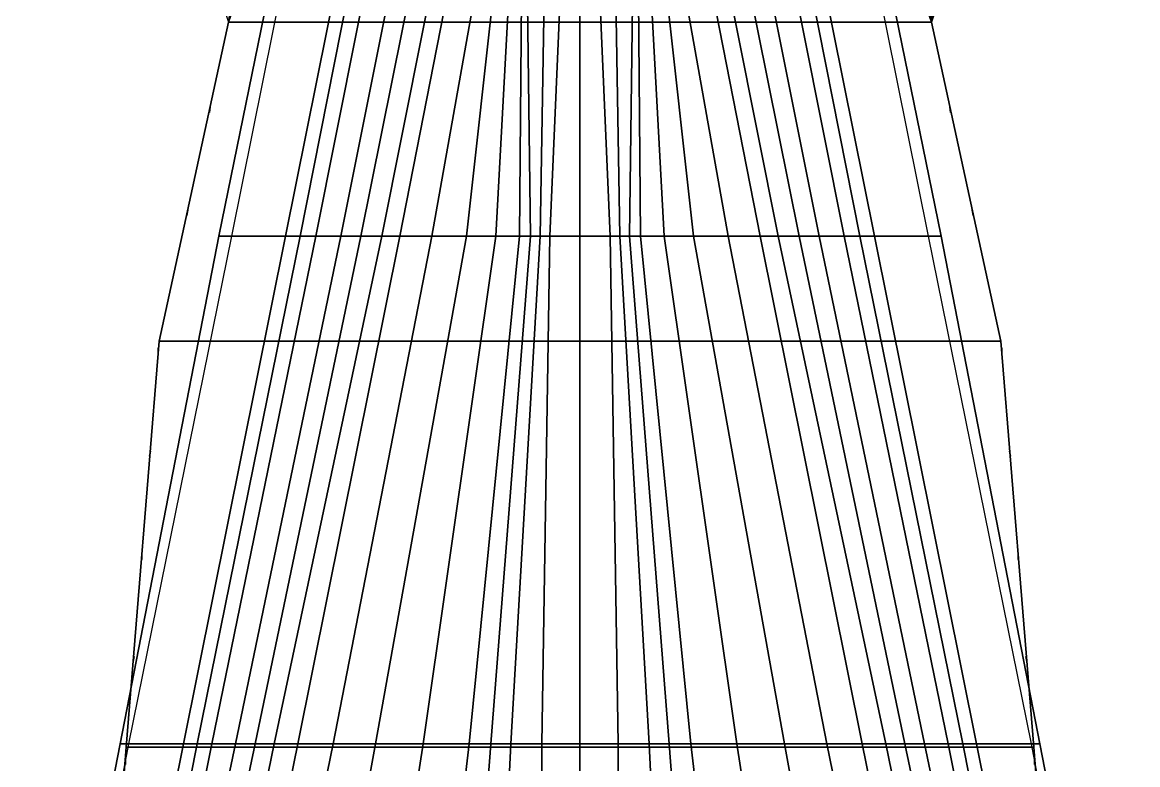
# Model space of a CAD drawing. Header units: millimetres. Extents: x -15 to 15, y -108 to 101.
# Drawn here: x -6.44 to 6.44, y 72.78 to 81.35 of the extents above; entities that cross this region are included whole.
import ezdxf

# ---------------------------------------------------------------- set-up
doc = ezdxf.new("R2010")
doc.units = ezdxf.units.MM
for name, color, linetype in [('citadelle', 3, 'Continuous'), ('railings', 6, 'Continuous'), ('railings_mirrored', 6, 'Continuous')]:
    doc.layers.add(name, color=color, linetype=linetype)

msp = doc.modelspace()

# ---------------------------------------------------------------- linework, layer by layer
for points in [[(-2.95, 84.85, 1.9), (-2.2, 84.85, -2.09), (-3.4, 78.88, -2.09), (-4.17, 78.88, 1.9)], [(-2.82, 84.85, 1.9), (-2.95, 84.85, 1.9), (-4.17, 78.88, 1.9), (-4.02, 78.88, 1.9)], [(-3.05, 84.85, 3.21), (-2.91, 84.85, 2.54), (-4.06, 81.35, 1.9), (-4.06, 81.35, 3.245)], [(-3.75, 84.85, 4.88), (-3.5, 84.85, 4.44), (-4.06, 81.35, 4.59), (-3.75, 82.51, 4.88)], [(-3.5, 84.85, 4.44), (-3.32, 84.85, 4.01), (-4.06, 81.35, 4.59)], [(-3.32, 84.85, 4.01), (-3.05, 84.85, 3.21), (-4.06, 81.35, 3.245), (-4.06, 81.35, 4.59)], [(-2.91, 84.85, 2.54), (-2.82, 84.85, 1.9), (-4.06, 81.35, 1.9)], [(-2.2, 84.85, -2.09), (-2.05, 84.85, -3.04), (-3.23, 78.88, -3.04), (-3.4, 78.88, -2.09)], [(-2.05, 84.85, -3.04), (-1.86, 84.85, -3.26), (-3.05, 78.88, -3.26), (-3.23, 78.88, -3.04)], [(-1.86, 84.85, -3.26), (-1.57, 84.85, -4.64), (-2.76, 78.88, -4.64), (-3.05, 78.88, -3.26)], [(-1.57, 84.85, -4.64), (-1.33, 84.85, -5.55), (-2.53, 78.88, -5.55), (-2.76, 78.88, -4.64)], [(-1.33, 84.85, -5.55), (-1.1, 84.85, -6.29), (-2.29, 78.88, -6.29), (-2.53, 78.88, -5.55)], [(-1.1, 84.85, -6.29), (-0.91, 84.85, -6.87), (-2.08, 78.88, -6.87), (-2.29, 78.88, -6.29)], [(-0.91, 84.85, -6.87), (-0.65, 84.85, -7.58), (-1.71, 78.88, -7.58), (-2.08, 78.88, -6.87)], [(-0.65, 84.85, -7.58), (-0.65, 84.85, -7.58), (-1.31, 78.88, -8.23), (-1.71, 78.88, -7.58)], [(-0.65, 84.85, -7.58), (-0.65, 84.85, -7.58), (-0.97, 78.88, -8.76), (-1.31, 78.88, -8.23)], [(-0.65, 84.85, -7.58), (-0.65, 84.85, -7.58), (-0.7, 78.88, -9.13), (-0.97, 78.88, -8.76)], [(-0.65, 84.85, -7.58), (-0.65, 84.85, -7.58), (-0.57, 78.88, -9.3), (-0.7, 78.88, -9.13)], [(-0.65, 84.85, -7.58), (-0.36, 84.85, -8.23), (-0.46, 78.88, -9.42), (-0.57, 78.88, -9.3)], [(-0.36, 84.85, -8.23), (-0.09, 84.85, -8.89), (-0.35, 78.88, -9.51), (-0.46, 78.88, -9.42)], [(-0.09, 84.85, -8.89), (0, 84.85, -8.89), (0, 78.88, -9.55), (-0.35, 78.88, -9.51)], [(0.35, 78.88, -9.51), (0, 78.88, -9.55), (0, 84.85, -8.89), (0.09, 84.85, -8.89)], [(0.46, 78.88, -9.42), (0.35, 78.88, -9.51), (0.09, 84.85, -8.89), (0.36, 84.85, -8.23)], [(0.57, 78.88, -9.3), (0.46, 78.88, -9.42), (0.36, 84.85, -8.23), (0.65, 84.85, -7.58)], [(0.7, 78.88, -9.13), (0.57, 78.88, -9.3), (0.65, 84.85, -7.58)], [(2.08, 78.88, -6.87), (1.71, 78.88, -7.58), (0.65, 84.85, -7.58), (0.91, 84.85, -6.87)], [(1.71, 78.88, -7.58), (1.31, 78.88, -8.23), (0.65, 84.85, -7.58)], [(1.31, 78.88, -8.23), (0.97, 78.88, -8.76), (0.65, 84.85, -7.58)], [(0.97, 78.88, -8.76), (0.7, 78.88, -9.13), (0.65, 84.85, -7.58)], [(2.29, 78.88, -6.29), (2.08, 78.88, -6.87), (0.91, 84.85, -6.87), (1.1, 84.85, -6.29)], [(2.53, 78.88, -5.55), (2.29, 78.88, -6.29), (1.1, 84.85, -6.29), (1.33, 84.85, -5.55)], [(2.76, 78.88, -4.64), (2.53, 78.88, -5.55), (1.33, 84.85, -5.55), (1.57, 84.85, -4.64)], [(3.05, 78.88, -3.26), (2.76, 78.88, -4.64), (1.57, 84.85, -4.64), (1.86, 84.85, -3.26)], [(3.23, 78.88, -3.04), (3.05, 78.88, -3.26), (1.86, 84.85, -3.26), (2.05, 84.85, -3.04)], [(3.4, 78.88, -2.09), (3.23, 78.88, -3.04), (2.05, 84.85, -3.04), (2.2, 84.85, -2.09)], [(4.17, 78.88, 1.9), (3.4, 78.88, -2.09), (2.2, 84.85, -2.09), (2.95, 84.85, 1.9)], [(4.02, 78.88, 1.9), (4.17, 78.88, 1.9), (2.95, 84.85, 1.9), (2.82, 84.85, 1.9)], [(4.06, 81.35, 1.9), (4.06, 81.35, 1.9), (2.82, 84.85, 1.9), (2.91, 84.85, 2.54)], [(4.06, 81.35, 3.245), (4.06, 81.35, 1.9), (2.91, 84.85, 2.54), (3.05, 84.85, 3.21)], [(4.06, 81.35, 4.59), (4.06, 81.35, 3.245), (3.05, 84.85, 3.21), (3.32, 84.85, 4.01)], [(4.06, 81.35, 4.59), (4.06, 81.35, 4.59), (3.32, 84.85, 4.01), (3.5, 84.85, 4.44)], [(3.75, 82.51, 4.88), (4.06, 81.35, 4.59), (3.5, 84.85, 4.44), (3.75, 84.85, 4.88)], [(4.45, 82.51, 5.7), (-4.45, 82.51, 5.7), (-4.06, 81.35, 4.59), (4.06, 81.35, 4.59)], [(4.06, 81.35, 4.59), (4.06, 81.35, 4.59), (3.75, 82.51, 4.88), (4.1, 82.51, 5.32)], [(4.06, 81.35, 4.59), (4.06, 81.35, 4.59), (4.27, 82.51, 5.51), (4.45, 82.51, 5.7)], [(4.06, 81.35, 4.59), (4.06, 81.35, 4.59), (4.1, 82.51, 5.32), (4.27, 82.51, 5.51)], [(-4.17, 78.88, 1.9), (-3.4, 78.88, -2.09), (-4.58, 73.02, -2.09), (-5.31, 73.02, 1.9)], [(-4.02, 78.88, 1.9), (-4.17, 78.88, 1.9), (-5.31, 73.02, 1.9), (-5.21, 73.02, 1.9)], [(-3.4, 78.88, -2.09), (-3.23, 78.88, -3.04), (-4.42, 73.02, -3.04), (-4.58, 73.02, -2.09)], [(-3.23, 78.88, -3.04), (-3.05, 78.88, -3.26), (-4.25, 73.02, -3.26), (-4.42, 73.02, -3.04)], [(-3.05, 78.88, -3.26), (-2.76, 78.88, -4.64), (-3.98, 73.02, -4.64), (-4.25, 73.02, -3.26)], [(-2.76, 78.88, -4.64), (-2.53, 78.88, -5.55), (-3.75, 73.02, -5.55), (-3.98, 73.02, -4.64)], [(-2.53, 78.88, -5.55), (-2.29, 78.88, -6.29), (-3.53, 73.02, -6.29), (-3.75, 73.02, -5.55)], [(-2.29, 78.88, -6.29), (-2.08, 78.88, -6.87), (-3.26, 73.02, -6.87), (-3.53, 73.02, -6.29)], [(-2.08, 78.88, -6.87), (-1.71, 78.88, -7.58), (-2.85, 73.02, -7.58), (-3.26, 73.02, -6.87)], [(-1.71, 78.88, -7.58), (-1.31, 78.88, -8.23), (-2.36, 73.02, -8.23), (-2.85, 73.02, -7.58)], [(-1.31, 78.88, -8.23), (-0.97, 78.88, -8.76), (-1.81, 73.02, -8.76), (-2.36, 73.02, -8.23)], [(-0.97, 78.88, -8.76), (-0.7, 78.88, -9.13), (-1.28, 73.02, -9.13), (-1.81, 73.02, -8.76)], [(-0.7, 78.88, -9.13), (-0.57, 78.88, -9.3), (-1.03, 73.02, -9.3), (-1.28, 73.02, -9.13)], [(-0.57, 78.88, -9.3), (-0.46, 78.88, -9.42), (-0.8, 73.02, -9.42), (-1.03, 73.02, -9.3)], [(-0.46, 78.88, -9.42), (-0.35, 78.88, -9.51), (-0.44, 73.02, -9.51), (-0.8, 73.02, -9.42)], [(-0.35, 78.88, -9.51), (0, 78.88, -9.55), (0, 73.02, -9.55), (-0.44, 73.02, -9.51)], [(0.44, 73.02, -9.51), (0, 73.02, -9.55), (0, 78.88, -9.55), (0.35, 78.88, -9.51)], [(0.8, 73.02, -9.42), (0.44, 73.02, -9.51), (0.35, 78.88, -9.51), (0.46, 78.88, -9.42)], [(1.03, 73.02, -9.3), (0.8, 73.02, -9.42), (0.46, 78.88, -9.42), (0.57, 78.88, -9.3)], [(1.28, 73.02, -9.13), (1.03, 73.02, -9.3), (0.57, 78.88, -9.3), (0.7, 78.88, -9.13)], [(1.81, 73.02, -8.76), (1.28, 73.02, -9.13), (0.7, 78.88, -9.13), (0.97, 78.88, -8.76)], [(2.36, 73.02, -8.23), (1.81, 73.02, -8.76), (0.97, 78.88, -8.76), (1.31, 78.88, -8.23)], [(2.85, 73.02, -7.58), (2.36, 73.02, -8.23), (1.31, 78.88, -8.23), (1.71, 78.88, -7.58)], [(3.26, 73.02, -6.87), (2.85, 73.02, -7.58), (1.71, 78.88, -7.58), (2.08, 78.88, -6.87)], [(3.53, 73.02, -6.29), (3.26, 73.02, -6.87), (2.08, 78.88, -6.87), (2.29, 78.88, -6.29)], [(3.75, 73.02, -5.55), (3.53, 73.02, -6.29), (2.29, 78.88, -6.29), (2.53, 78.88, -5.55)], [(3.98, 73.02, -4.64), (3.75, 73.02, -5.55), (2.53, 78.88, -5.55), (2.76, 78.88, -4.64)], [(4.25, 73.02, -3.26), (3.98, 73.02, -4.64), (2.76, 78.88, -4.64), (3.05, 78.88, -3.26)], [(4.42, 73.02, -3.04), (4.25, 73.02, -3.26), (3.05, 78.88, -3.26), (3.23, 78.88, -3.04)], [(4.58, 73.02, -2.09), (4.42, 73.02, -3.04), (3.23, 78.88, -3.04), (3.4, 78.88, -2.09)], [(5.31, 73.02, 1.9), (4.58, 73.02, -2.09), (3.4, 78.88, -2.09), (4.17, 78.88, 1.9)], [(5.21, 73.02, 1.9), (5.31, 73.02, 1.9), (4.17, 78.88, 1.9), (4.02, 78.88, 1.9)], [(-5.21, 73.02, 1.9), (-5.31, 73.02, 1.9), (-6.44, 67.21, 1.89), (-6.31, 67.21, 1.9)], [(-5.31, 73.02, 1.9), (-4.58, 73.02, -2.09), (-5.75, 67.21, -2.09), (-6.44, 67.21, 1.89)], [(-4.58, 73.02, -2.09), (-4.42, 73.02, -3.04), (-5.57, 67.21, -3.04), (-5.75, 67.21, -2.09)], [(-4.42, 73.02, -3.04), (-4.25, 73.02, -3.26), (-5.41, 67.21, -3.26), (-5.57, 67.21, -3.04)], [(-4.25, 73.02, -3.26), (-3.98, 73.02, -4.64), (-5.2, 67.21, -4.64), (-5.41, 67.21, -3.26)], [(-3.98, 73.02, -4.64), (-3.75, 73.02, -5.55), (-4.98, 67.21, -5.55), (-5.2, 67.21, -4.64)], [(-3.75, 73.02, -5.55), (-3.53, 73.02, -6.29), (-4.72, 67.21, -6.29), (-4.98, 67.21, -5.55)], [(-3.53, 73.02, -6.29), (-3.26, 73.02, -6.87), (-4.44, 67.21, -6.87), (-4.72, 67.21, -6.29)], [(-3.26, 73.02, -6.87), (-2.85, 73.02, -7.58), (-4.04, 67.21, -7.58), (-4.44, 67.21, -6.87)], [(-2.85, 73.02, -7.58), (-2.36, 73.02, -8.23), (-3.42, 67.21, -8.23), (-4.04, 67.21, -7.58)], [(-2.36, 73.02, -8.23), (-1.81, 73.02, -8.76), (-2.71, 67.21, -8.76), (-3.42, 67.21, -8.23)], [(-1.81, 73.02, -8.76), (-1.28, 73.02, -9.13), (-1.96, 67.21, -9.13), (-2.71, 67.21, -8.76)], [(-1.28, 73.02, -9.13), (-1.03, 73.02, -9.3), (-1.47, 67.21, -9.3), (-1.96, 67.21, -9.13)], [(-1.03, 73.02, -9.3), (-0.8, 73.02, -9.42), (-1.08, 67.21, -9.42), (-1.47, 67.21, -9.3)], [(-0.8, 73.02, -9.42), (-0.44, 73.02, -9.51), (-0.44, 67.21, -9.51), (-1.08, 67.21, -9.42)], [(-0.44, 73.02, -9.51), (0, 73.02, -9.55), (0, 67.21, -9.55), (-0.44, 67.21, -9.51)], [(0.44, 67.21, -9.51), (0, 67.21, -9.55), (0, 73.02, -9.55), (0.44, 73.02, -9.51)], [(1.08, 67.21, -9.42), (0.44, 67.21, -9.51), (0.44, 73.02, -9.51), (0.8, 73.02, -9.42)], [(1.47, 67.21, -9.3), (1.08, 67.21, -9.42), (0.8, 73.02, -9.42), (1.03, 73.02, -9.3)], [(1.96, 67.21, -9.13), (1.47, 67.21, -9.3), (1.03, 73.02, -9.3), (1.28, 73.02, -9.13)], [(2.71, 67.21, -8.76), (1.96, 67.21, -9.13), (1.28, 73.02, -9.13), (1.81, 73.02, -8.76)], [(3.42, 67.21, -8.23), (2.71, 67.21, -8.76), (1.81, 73.02, -8.76), (2.36, 73.02, -8.23)], [(4.04, 67.21, -7.58), (3.42, 67.21, -8.23), (2.36, 73.02, -8.23), (2.85, 73.02, -7.58)], [(4.44, 67.21, -6.87), (4.04, 67.21, -7.58), (2.85, 73.02, -7.58), (3.26, 73.02, -6.87)], [(4.72, 67.21, -6.29), (4.44, 67.21, -6.87), (3.26, 73.02, -6.87), (3.53, 73.02, -6.29)], [(4.98, 67.21, -5.55), (4.72, 67.21, -6.29), (3.53, 73.02, -6.29), (3.75, 73.02, -5.55)], [(5.2, 67.21, -4.64), (4.98, 67.21, -5.55), (3.75, 73.02, -5.55), (3.98, 73.02, -4.64)], [(5.41, 67.21, -3.26), (5.2, 67.21, -4.64), (3.98, 73.02, -4.64), (4.25, 73.02, -3.26)], [(5.57, 67.21, -3.04), (5.41, 67.21, -3.26), (4.25, 73.02, -3.26), (4.42, 73.02, -3.04)], [(5.75, 67.21, -2.09), (5.57, 67.21, -3.04), (4.42, 73.02, -3.04), (4.58, 73.02, -2.09)], [(6.44, 67.21, 1.89), (5.75, 67.21, -2.09), (4.58, 73.02, -2.09), (5.31, 73.02, 1.9)], [(6.31, 67.21, 1.9), (6.44, 67.21, 1.89), (5.31, 73.02, 1.9), (5.21, 73.02, 1.9)]]:
    msp.add_3dface(points)
at = {"layer": 'citadelle'}
for points in [[(-4.86, 77.67, 1.9), (-4.86, 77.67, 4.59), (-4.06, 81.35, 4.59), (-4.06, 81.35, 1.9)], [(-4.86, 77.67, 4.59), (4.86, 77.67, 4.59), (4.06, 81.35, 4.59), (-4.06, 81.35, 4.59)], [(4.86, 77.67, 4.59), (4.86, 77.67, 1.9), (4.06, 81.35, 1.9), (4.06, 81.35, 4.59)], [(-5.24, 72.98, 1.9), (-5.24, 72.98, 4.59), (-4.86, 77.67, 4.59), (-4.86, 77.67, 1.9)], [(4.86, 77.67, 4.59), (-4.86, 77.67, 4.59), (-5.24, 72.98, 4.59), (5.24, 72.98, 4.59)], [(5.24, 72.98, 4.59), (5.24, 72.98, 1.9), (4.86, 77.67, 1.9), (4.86, 77.67, 4.59)], [(-5.69, 67.2, 1.9), (-5.69, 67.2, 4.59), (-5.24, 72.98, 4.59), (-5.24, 72.98, 1.9)], [(-5.69, 67.2, 4.59), (5.69, 67.2, 4.59), (5.24, 72.98, 4.59), (-5.24, 72.98, 4.59)], [(5.69, 67.2, 4.59), (5.69, 67.2, 1.9), (5.24, 72.98, 1.9), (5.24, 72.98, 4.59)]]:
    msp.add_3dface(points, dxfattribs=at)
at = {"layer": 'railings'}
for points in [[(-4.86, 77.67, 5.73), (-4.06, 81.35, 5.73), (-4.06, 81.35, 5.8), (-4.86, 77.67, 5.8)], [(-4.86, 77.67, 5.8), (-4.06, 81.35, 5.8), (-4.06, 81.35, 5.73), (-4.86, 77.67, 5.73)], [(-4.86, 77.67, 5.38), (-4.06, 81.35, 5.38), (-4.06, 81.35, 5.31), (-4.86, 77.67, 5.31)], [(-4.86, 77.67, 5.31), (-4.06, 81.35, 5.31), (-4.06, 81.35, 5.38), (-4.86, 77.67, 5.38)], [(-4.27, 80.37, 4.59), (-4.27, 80.37, 5.73), (-4.28, 80.31, 5.73), (-4.28, 80.31, 4.59)], [(-4.28, 80.31, 4.59), (-4.28, 80.31, 5.73), (-4.27, 80.37, 5.73), (-4.27, 80.37, 4.59)], [(-4.53, 79.18, 4.59), (-4.53, 79.18, 5.73), (-4.54, 79.12, 5.73), (-4.54, 79.12, 4.59)], [(-4.54, 79.12, 4.59), (-4.54, 79.12, 5.73), (-4.53, 79.18, 5.73), (-4.53, 79.18, 4.59)], [(-5.24, 72.98, 5.8), (-4.86, 77.67, 5.8), (-4.86, 77.67, 5.73), (-5.24, 72.98, 5.73)], [(-5.24, 72.98, 5.73), (-4.86, 77.67, 5.73), (-4.86, 77.67, 5.8), (-5.24, 72.98, 5.8)], [(-5.24, 72.98, 5.31), (-4.86, 77.67, 5.31), (-4.86, 77.67, 5.38), (-5.24, 72.98, 5.38)], [(-5.24, 72.98, 5.38), (-4.86, 77.67, 5.38), (-4.86, 77.67, 5.31), (-5.24, 72.98, 5.31)], [(-4.87, 77.53, 4.59), (-4.87, 77.53, 5.73), (-4.87, 77.59, 5.73), (-4.87, 77.59, 4.59)], [(-4.87, 77.59, 4.59), (-4.87, 77.59, 5.73), (-4.87, 77.53, 5.73), (-4.87, 77.53, 4.59)], [(-4.97, 76.34, 4.59), (-4.97, 76.34, 5.73), (-4.96, 76.4, 5.73), (-4.96, 76.4, 4.59)], [(-4.96, 76.4, 4.59), (-4.96, 76.4, 5.73), (-4.97, 76.34, 5.73), (-4.97, 76.34, 4.59)], [(-5.06, 75.21, 4.59), (-5.06, 75.21, 5.73), (-5.06, 75.15, 5.73), (-5.06, 75.15, 4.59)], [(-5.06, 75.15, 4.59), (-5.06, 75.15, 5.73), (-5.06, 75.21, 5.73), (-5.06, 75.21, 4.59)], [(-5.15, 74.03, 4.59), (-5.15, 74.03, 5.73), (-5.16, 73.97, 5.73), (-5.16, 73.97, 4.59)], [(-5.16, 73.97, 4.59), (-5.16, 73.97, 5.73), (-5.15, 74.03, 5.73), (-5.15, 74.03, 4.59)], [(-5.69, 67.2, 5.73), (-5.24, 72.98, 5.73), (-5.24, 72.98, 5.8), (-5.69, 67.2, 5.8)], [(-5.69, 67.2, 5.8), (-5.24, 72.98, 5.8), (-5.24, 72.98, 5.73), (-5.69, 67.2, 5.73)], [(-5.69, 67.2, 5.38), (-5.24, 72.98, 5.38), (-5.24, 72.98, 5.31), (-5.69, 67.2, 5.31)], [(-5.69, 67.2, 5.31), (-5.24, 72.98, 5.31), (-5.24, 72.98, 5.38), (-5.69, 67.2, 5.38)], [(-5.25, 72.84, 4.59), (-5.25, 72.84, 5.73), (-5.25, 72.78, 5.73), (-5.25, 72.78, 4.59)], [(-5.25, 72.78, 4.59), (-5.25, 72.78, 5.73), (-5.25, 72.84, 5.73), (-5.25, 72.84, 4.59)]]:
    msp.add_3dface(points, dxfattribs=at)
at = {"layer": 'railings_mirrored'}
for points in [[(4.86, 77.67, 5.31), (4.06, 81.35, 5.31), (4.06, 81.35, 5.38), (4.86, 77.67, 5.38)], [(4.86, 77.67, 5.38), (4.06, 81.35, 5.38), (4.06, 81.35, 5.31), (4.86, 77.67, 5.31)], [(4.86, 77.67, 5.8), (4.06, 81.35, 5.8), (4.06, 81.35, 5.73), (4.86, 77.67, 5.73)], [(4.86, 77.67, 5.73), (4.06, 81.35, 5.73), (4.06, 81.35, 5.8), (4.86, 77.67, 5.8)], [(4.27, 80.37, 4.59), (4.27, 80.37, 5.73), (4.28, 80.31, 5.73), (4.28, 80.31, 4.59)], [(4.28, 80.31, 4.59), (4.28, 80.31, 5.73), (4.27, 80.37, 5.73), (4.27, 80.37, 4.59)], [(4.53, 79.18, 4.59), (4.53, 79.18, 5.73), (4.54, 79.12, 5.73), (4.54, 79.12, 4.59)], [(4.54, 79.12, 4.59), (4.54, 79.12, 5.73), (4.53, 79.18, 5.73), (4.53, 79.18, 4.59)], [(5.24, 72.98, 5.38), (4.86, 77.67, 5.38), (4.86, 77.67, 5.31), (5.24, 72.98, 5.31)], [(5.24, 72.98, 5.31), (4.86, 77.67, 5.31), (4.86, 77.67, 5.38), (5.24, 72.98, 5.38)], [(5.24, 72.98, 5.73), (4.86, 77.67, 5.73), (4.86, 77.67, 5.8), (5.24, 72.98, 5.8)], [(5.24, 72.98, 5.8), (4.86, 77.67, 5.8), (4.86, 77.67, 5.73), (5.24, 72.98, 5.73)], [(4.87, 77.53, 4.59), (4.87, 77.53, 5.73), (4.87, 77.59, 5.73), (4.87, 77.59, 4.59)], [(4.87, 77.59, 4.59), (4.87, 77.59, 5.73), (4.87, 77.53, 5.73), (4.87, 77.53, 4.59)], [(4.97, 76.34, 4.59), (4.97, 76.34, 5.73), (4.96, 76.4, 5.73), (4.96, 76.4, 4.59)], [(4.96, 76.4, 4.59), (4.96, 76.4, 5.73), (4.97, 76.34, 5.73), (4.97, 76.34, 4.59)], [(5.06, 75.21, 4.59), (5.06, 75.21, 5.73), (5.06, 75.15, 5.73), (5.06, 75.15, 4.59)], [(5.06, 75.15, 4.59), (5.06, 75.15, 5.73), (5.06, 75.21, 5.73), (5.06, 75.21, 4.59)], [(5.15, 74.03, 4.59), (5.15, 74.03, 5.73), (5.16, 73.97, 5.73), (5.16, 73.97, 4.59)], [(5.16, 73.97, 4.59), (5.16, 73.97, 5.73), (5.15, 74.03, 5.73), (5.15, 74.03, 4.59)], [(5.69, 67.2, 5.31), (5.24, 72.98, 5.31), (5.24, 72.98, 5.38), (5.69, 67.2, 5.38)], [(5.69, 67.2, 5.38), (5.24, 72.98, 5.38), (5.24, 72.98, 5.31), (5.69, 67.2, 5.31)], [(5.69, 67.2, 5.8), (5.24, 72.98, 5.8), (5.24, 72.98, 5.73), (5.69, 67.2, 5.73)], [(5.69, 67.2, 5.73), (5.24, 72.98, 5.73), (5.24, 72.98, 5.8), (5.69, 67.2, 5.8)], [(5.25, 72.84, 4.59), (5.25, 72.84, 5.73), (5.25, 72.78, 5.73), (5.25, 72.78, 4.59)], [(5.25, 72.78, 4.59), (5.25, 72.78, 5.73), (5.25, 72.84, 5.73), (5.25, 72.84, 4.59)]]:
    msp.add_3dface(points, dxfattribs=at)

doc.saveas('drawing.dxf')
